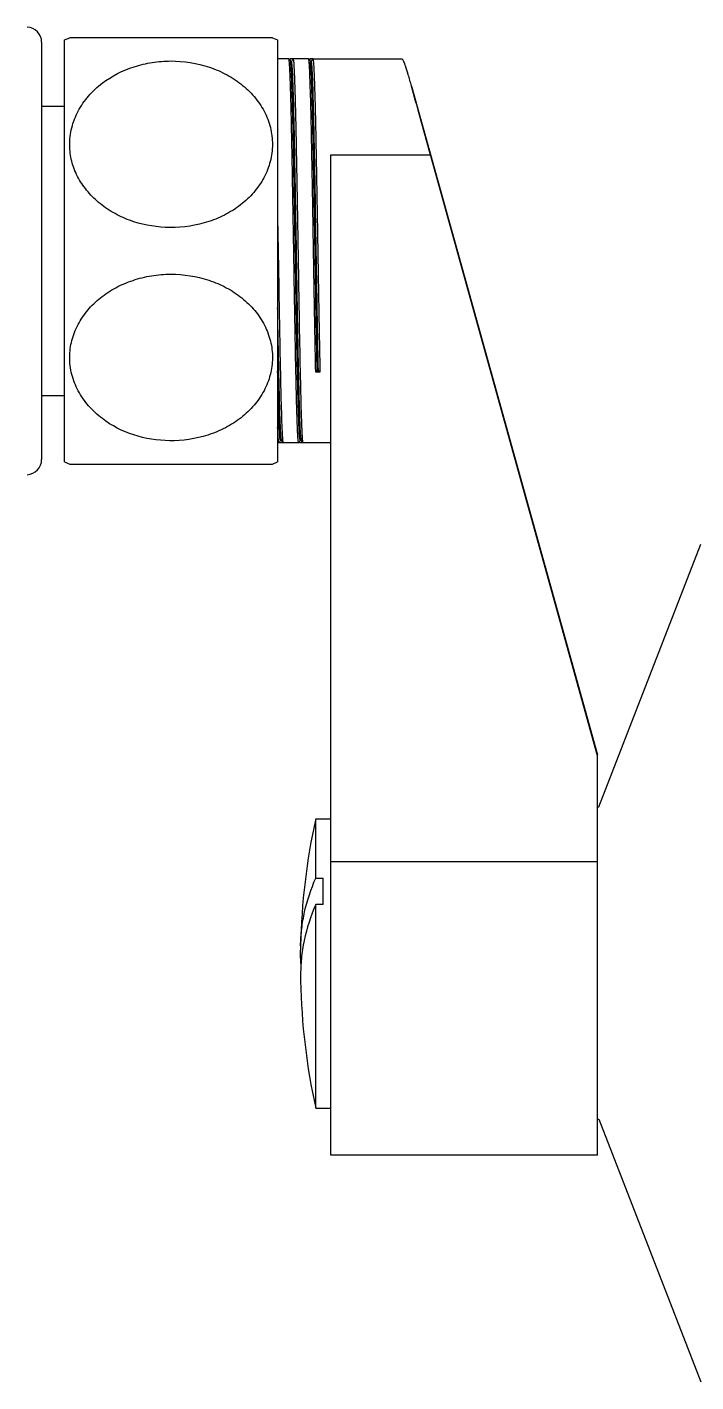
# Model space of a CAD drawing. Header units: millimetres. Extents: x 3350 to 4191, y 133 to 728.
# Drawn here: x 4059.7 to 4103.7, y 254.7 to 343.6 of the extents above; entities that cross this region are included whole.
import ezdxf

# ---------------------------------------------------------------- set-up
doc = ezdxf.new("R2010")
doc.units = ezdxf.units.MM

msp = doc.modelspace()

# ---------------------------------------------------------------- linework, layer by layer
at = {"linetype": 'Continuous'}
for p, q in [((4060.683, 342.621), (4060.683, 315.23)), ((4062.183, 342.776), (4062.525, 342.926)), ((4062.183, 315.076), (4062.183, 342.776)), ((4075.841, 342.926), (4062.525, 342.926)), ((4075.841, 342.926), (4076.183, 342.776)), ((4076.183, 342.776), (4076.183, 315.076)), ((4076.917, 341.526), (4076.183, 341.526)), ((4076.923, 341.52), (4076.917, 341.525)), ((4076.947, 341.479), (4076.971, 341.52)), ((4076.971, 341.52), (4076.977, 341.525)), ((4077.189, 341.526), (4076.977, 341.526)), ((4077.016, 341.353), (4077.096, 341.353)), ((4077.089, 341.348), (4077.189, 341.52)), ((4077.189, 341.52), (4077.195, 341.525)), ((4078.217, 341.526), (4077.195, 341.526)), ((4078.223, 341.52), (4078.217, 341.525)), ((4078.247, 341.479), (4078.271, 341.52)), ((4078.271, 341.52), (4078.277, 341.525)), ((4078.489, 341.526), (4078.277, 341.526)), ((4078.316, 341.353), (4078.396, 341.353)), ((4078.389, 341.348), (4078.489, 341.52)), ((4078.489, 341.52), (4078.495, 341.525)), ((4078.495, 341.526), (4084.341, 341.526)), ((4084.976, 339.748), (4097.183, 295.834)), ((4060.683, 338.426), (4062.183, 338.426)), ((4079.683, 335.226), (4086.216, 335.226)), ((4079.683, 269.554), (4079.683, 335.226)), ((4097.183, 295.775), (4086.216, 335.226)), ((4076.183, 331.102), (4076.22, 328.943)), ((4076.22, 328.943), (4076.22, 328.926)), ((4078.782, 321.065), (4078.683, 320.957)), ((4078.961, 320.957), (4078.683, 320.957)), ((4078.782, 321.065), (4078.862, 321.065)), ((4078.961, 320.957), (4078.862, 321.065)), ((4060.683, 319.426), (4062.183, 319.426)), ((4076.267, 316.326), (4076.183, 316.326)), ((4076.273, 316.331), (4076.267, 316.326)), ((4076.372, 316.503), (4076.273, 316.331)), ((4076.31, 316.365), (4076.32, 316.333)), ((4076.32, 316.334), (4076.321, 316.331)), ((4076.32, 316.332), (4076.321, 316.331)), ((4076.321, 316.331), (4076.327, 316.326)), ((4077.567, 316.326), (4076.327, 316.326)), ((4076.446, 316.498), (4076.366, 316.498)), ((4076.539, 316.331), (4076.439, 316.503)), ((4076.539, 316.331), (4076.545, 316.326)), ((4077.573, 316.331), (4077.567, 316.326)), ((4077.672, 316.503), (4077.573, 316.331)), ((4077.61, 316.365), (4077.62, 316.333)), ((4077.62, 316.334), (4077.621, 316.331)), ((4077.62, 316.332), (4077.621, 316.331)), ((4077.621, 316.331), (4077.627, 316.326)), ((4077.839, 316.326), (4077.627, 316.326)), ((4077.746, 316.498), (4077.666, 316.498)), ((4077.839, 316.331), (4077.739, 316.503)), ((4077.839, 316.331), (4077.845, 316.326)), ((4079.683, 316.326), (4077.845, 316.326)), ((4062.183, 315.076), (4062.525, 314.926)), ((4062.525, 314.926), (4075.841, 314.926)), ((4075.841, 314.926), (4076.183, 315.076)), ((4097.28, 292.41), (4103.989, 309.66)), ((4097.183, 269.554), (4097.183, 295.835)), ((4097.183, 292.41), (4097.28, 292.41)), ((4078.683, 291.642), (4079.683, 291.642)), ((4078.683, 287.731), (4078.683, 291.642)), ((4097.183, 288.807), (4079.683, 288.807)), ((4078.683, 287.731), (4079.183, 287.731)), ((4079.183, 285.999), (4079.183, 287.731)), ((4079.183, 285.999), (4078.683, 285.999)), ((4078.683, 272.642), (4078.683, 285.999)), ((4078.683, 272.642), (4079.683, 272.642)), ((4097.183, 271.91), (4097.28, 271.91)), ((4097.28, 271.91), (4103.989, 254.66)), ((4097.183, 269.554), (4079.683, 269.554))]:
    msp.add_line(p, q, dxfattribs=at)
for centre, radius, start, end in [((4059.683, 342.621), 1, 0, 87.5), ((4076.353, 316.35), 0.0373, 205.68539, 208.12787), ((4077.653, 316.35), 0.0373, 205.68539, 208.12787), ((4059.683, 315.23), 1, 272.5, 0), ((4120.407, 282.447), 42.725, 167.5725, 178.86092), ((4092.231, 283.011), 14.544, 178.87708, 180.0144), ((4092.231, 281.272), 14.544, 179.9856, 181.12292), ((4120.407, 281.836), 42.725, 181.13908, 192.4275)]:
    msp.add_arc(centre, radius, start, end, dxfattribs=at)
for points, knots in [([(4064.668, 339.941), (4065.293, 340.415), (4066.384, 340.958), (4067.94, 341.328), (4068.753, 341.391), (4069.16, 341.394)], [0, 0, 0, 0, 0.491771, 0.744887, 1, 1, 1, 1]), ([(4069.16, 341.394), (4070.017, 341.396), (4071.31, 341.194), (4072.867, 340.52), (4073.899, 339.833), (4074.756, 338.981), (4075.396, 337.992), (4075.781, 336.904), (4075.886, 335.768), (4075.702, 334.639), (4075.243, 333.575), (4074.539, 332.62), (4073.63, 331.811), (4072.557, 331.173), (4070.964, 330.571), (4069.659, 330.426), (4068.801, 330.466)], [0, 0, 0, 0, 0.132262, 0.197252, 0.260736, 0.322458, 0.382421, 0.440959, 0.498747, 0.556661, 0.615543, 0.675976, 0.738198, 0.802131, 0.867468, 1, 1, 1, 1]), ([(4077.458, 318.014), (4077.431, 318.868), (4077.383, 320.878), (4077.318, 324.189), (4077.269, 327.331), (4077.224, 329.996), (4077.19, 332.002), (4077.157, 333.914), (4077.125, 335.683), (4077.093, 337.281), (4077.06, 338.673), (4077.03, 339.683), (4077.006, 340.351), (4076.99, 340.736), (4076.974, 341.043), (4076.961, 341.273), (4076.942, 341.422), (4076.935, 341.499), (4076.923, 341.52)], [0, 0, 0, 0, 0.109025, 0.256488, 0.422569, 0.509918, 0.5965, 0.678474, 0.753878, 0.822279, 0.882406, 0.931474, 0.951217, 0.967597, 0.980661, 0.990451, 0.996918, 1, 1, 1, 1]), ([(4076.977, 341.525), (4076.98, 341.525), (4076.987, 341.513), (4076.997, 341.476), (4077.002, 341.436), (4077.006, 341.407)], [0, 0, 0, 0, 0.083568, 0.27181, 1, 1, 1, 1]), ([(4077.042, 341.26), (4077.04, 341.27), (4077.035, 341.3), (4077.032, 341.331), (4077.022, 341.348)], [0, 0, 0, 0, 0.359317, 1, 1, 1, 1]), ([(4077.639, 316.597), (4077.617, 316.76), (4077.594, 317.213), (4077.558, 318.069), (4077.525, 319.279), (4077.487, 320.812), (4077.449, 322.615), (4077.399, 325.356), (4077.342, 328.963), (4077.279, 332.56), (4077.23, 335.3), (4077.195, 337.079), (4077.157, 338.604), (4077.122, 339.815), (4077.084, 340.664), (4077.062, 341.105), (4077.042, 341.26)], [0, 0, 0, 0, 0.019973, 0.055095, 0.104223, 0.1671, 0.241595, 0.323502, 0.500425, 0.680253, 0.760995, 0.833624, 0.896619, 0.94648, 0.98099, 1, 1, 1, 1]), ([(4077.114, 341.305), (4077.112, 341.317), (4077.109, 341.331), (4077.101, 341.353), (4077.096, 341.353)], [0, 0, 0, 0, 0.709769, 1, 1, 1, 1]), ([(4077.738, 316.505), (4077.733, 316.516), (4077.726, 316.549), (4077.71, 316.652), (4077.694, 316.85), (4077.675, 317.166), (4077.657, 317.584), (4077.638, 318.098), (4077.62, 318.706), (4077.601, 319.408), (4077.574, 320.518), (4077.539, 322.084), (4077.501, 324.119), (4077.464, 326.313), (4077.426, 328.606), (4077.386, 330.924), (4077.347, 333.167), (4077.31, 335.247), (4077.274, 337.102), (4077.235, 338.679), (4077.201, 339.789), (4077.173, 340.485), (4077.155, 340.851), (4077.137, 341.113), (4077.124, 341.253), (4077.114, 341.305)], [0, 0, 0, 0, 0.001455, 0.004029, 0.012569, 0.025429, 0.042339, 0.063124, 0.087654, 0.11593, 0.147966, 0.221941, 0.305306, 0.394115, 0.487245, 0.582524, 0.674434, 0.758582, 0.83396, 0.898827, 0.949277, 0.968265, 0.983026, 0.993627, 1, 1, 1, 1]), ([(4077.195, 341.525), (4077.199, 341.525), (4077.207, 341.507), (4077.213, 341.478), (4077.222, 341.424), (4077.233, 341.314), (4077.247, 341.125), (4077.263, 340.84), (4077.279, 340.475), (4077.296, 340.03), (4077.313, 339.506), (4077.33, 338.908), (4077.348, 338.242), (4077.372, 337.24), (4077.399, 335.87), (4077.431, 334.098), (4077.465, 332.177), (4077.499, 330.155), (4077.545, 327.459), (4077.594, 324.274), (4077.66, 320.917), (4077.708, 318.879), (4077.736, 318.014)], [0, 0, 0, 0, 0.000578, 0.001966, 0.00422, 0.007339, 0.016134, 0.028282, 0.0438, 0.062749, 0.085079, 0.110598, 0.139066, 0.170096, 0.238356, 0.313853, 0.396117, 0.483387, 0.571763, 0.740039, 0.889535, 1, 1, 1, 1]), ([(4078.683, 320.957), (4078.661, 321.962), (4078.62, 324.078), (4078.568, 327.367), (4078.52, 330.228), (4078.481, 332.522), (4078.453, 334.149), (4078.425, 335.665), (4078.398, 337.056), (4078.369, 338.301), (4078.34, 339.37), (4078.314, 340.135), (4078.294, 340.635), (4078.281, 340.924), (4078.267, 341.155), (4078.255, 341.33), (4078.24, 341.444), (4078.233, 341.503), (4078.223, 341.52)], [0, 0, 0, 0, 0.14669, 0.30856, 0.479802, 0.563845, 0.643257, 0.717046, 0.784936, 0.846157, 0.89873, 0.940889, 0.957746, 0.971785, 0.983049, 0.991539, 0.997201, 1, 1, 1, 1]), ([(4078.277, 341.525), (4078.28, 341.525), (4078.287, 341.513), (4078.297, 341.476), (4078.302, 341.436), (4078.306, 341.407)], [0, 0, 0, 0, 0.083568, 0.27181, 1, 1, 1, 1]), ([(4078.782, 321.065), (4078.761, 322.057), (4078.72, 324.143), (4078.667, 327.388), (4078.62, 330.208), (4078.58, 332.472), (4078.552, 334.076), (4078.525, 335.571), (4078.497, 336.943), (4078.468, 338.172), (4078.439, 339.226), (4078.414, 339.981), (4078.394, 340.475), (4078.38, 340.76), (4078.366, 340.988), (4078.354, 341.16), (4078.339, 341.273), (4078.332, 341.332), (4078.322, 341.348)], [0, 0, 0, 0, 0.146668, 0.308513, 0.479729, 0.563764, 0.643171, 0.716956, 0.784844, 0.846068, 0.89865, 0.940822, 0.957689, 0.971737, 0.983011, 0.991512, 0.997186, 1, 1, 1, 1]), ([(4078.417, 341.291), (4078.414, 341.307), (4078.41, 341.324), (4078.402, 341.353), (4078.396, 341.353)], [0, 0, 0, 0, 0.717067, 1, 1, 1, 1]), ([(4078.862, 321.065), (4078.817, 323.079), (4078.766, 326.213), (4078.695, 330.429), (4078.64, 333.58), (4078.596, 336.029), (4078.558, 337.762), (4078.529, 338.849), (4078.501, 339.754), (4078.475, 340.456), (4078.449, 340.944), (4078.432, 341.2), (4078.417, 341.291)], [0, 0, 0, 0, 0.298682, 0.464677, 0.625245, 0.766079, 0.827848, 0.88224, 0.927363, 0.962115, 0.986298, 1, 1, 1, 1]), ([(4078.495, 341.525), (4078.498, 341.525), (4078.505, 341.512), (4078.511, 341.49), (4078.518, 341.45), (4078.528, 341.368), (4078.54, 341.227), (4078.554, 341.015), (4078.567, 340.743), (4078.581, 340.412), (4078.596, 340.022), (4078.617, 339.387), (4078.643, 338.464), (4078.672, 337.226), (4078.7, 335.833), (4078.727, 334.311), (4078.756, 332.674), (4078.796, 330.355), (4078.845, 327.457), (4078.897, 324.122), (4078.939, 321.976), (4078.961, 320.957)], [0, 0, 0, 0, 0.000523, 0.001716, 0.00364, 0.006299, 0.013802, 0.02417, 0.037375, 0.053455, 0.072452, 0.094317, 0.14606, 0.206993, 0.274964, 0.349043, 0.428912, 0.513712, 0.68718, 0.85133, 1, 1, 1, 1]), ([(4084.976, 339.748), (4084.905, 340.004), (4084.78, 340.446), (4084.625, 340.954), (4084.517, 341.252), (4084.453, 341.397), (4084.404, 341.486), (4084.359, 341.526), (4084.341, 341.526)], [0, 0, 0, 0, 0.417214, 0.724452, 0.835234, 0.917119, 0.970747, 1, 1, 1, 1]), ([(4062.525, 335.867), (4062.52, 336.251), (4062.615, 337.031), (4063.049, 338.135), (4063.74, 339.132), (4064.34, 339.691), (4064.668, 339.941)], [0, 0, 0, 0, 0.242212, 0.488074, 0.740241, 1, 1, 1, 1]), ([(4086.216, 335.226), (4085.981, 336.07), (4085.567, 337.578), (4085.159, 339.087), (4084.976, 339.748)], [0, 0, 0, 0, 0.560935, 1, 1, 1, 1]), ([(4068.801, 330.466), (4068, 330.504), (4066.803, 330.741), (4065.365, 331.411), (4064.412, 332.07), (4063.615, 332.873), (4063.009, 333.795), (4062.624, 334.806), (4062.53, 335.515), (4062.525, 335.867)], [0, 0, 0, 0, 0.264913, 0.394908, 0.52199, 0.645746, 0.766195, 0.883903, 1, 1, 1, 1]), ([(4076.22, 328.926), (4076.255, 326.835), (4076.312, 323.197), (4076.387, 319.56), (4076.436, 318.014)], [0, 0, 0, 0, 0.574864, 1, 1, 1, 1]), ([(4062.525, 321.958), (4062.527, 322.324), (4062.629, 323.062), (4063.04, 324.109), (4063.685, 325.061), (4064.531, 325.883), (4065.545, 326.542), (4066.682, 327.024), (4067.9, 327.324), (4068.739, 327.392), (4069.16, 327.394)], [0, 0, 0, 0, 0.115752, 0.233202, 0.353506, 0.477227, 0.604426, 0.734541, 0.866717, 1, 1, 1, 1]), ([(4069.16, 327.394), (4070.005, 327.396), (4071.281, 327.2), (4072.82, 326.544), (4073.845, 325.874), (4074.702, 325.044), (4075.351, 324.078), (4075.755, 323.012), (4075.888, 321.894), (4075.739, 320.778), (4075.321, 319.717), (4074.66, 318.758), (4073.792, 317.935), (4072.759, 317.275), (4071.212, 316.634), (4069.934, 316.448), (4069.088, 316.458)], [0, 0, 0, 0, 0.1324, 0.197491, 0.261113, 0.323007, 0.383155, 0.441859, 0.499744, 0.557653, 0.616421, 0.676659, 0.738648, 0.802359, 0.867525, 1, 1, 1, 1]), ([(4076.438, 316.505), (4076.428, 316.527), (4076.419, 316.601), (4076.401, 316.745), (4076.387, 316.963), (4076.371, 317.25), (4076.356, 317.603), (4076.334, 318.199), (4076.309, 319.1), (4076.277, 320.358), (4076.245, 321.827), (4076.213, 323.459), (4076.193, 324.595), (4076.183, 325.179)], [0, 0, 0, 0, 0.008323, 0.025216, 0.050488, 0.083705, 0.124483, 0.172578, 0.29004, 0.435899, 0.607388, 0.797887, 1, 1, 1, 1]), ([(4064.67, 317.91), (4064.343, 318.158), (4063.743, 318.711), (4063.05, 319.701), (4062.617, 320.8), (4062.522, 321.575), (4062.525, 321.958)], [0, 0, 0, 0, 0.259816, 0.512021, 0.757835, 1, 1, 1, 1]), ([(4076.347, 316.548), (4076.336, 316.606), (4076.321, 316.763), (4076.301, 317.057), (4076.282, 317.465), (4076.254, 318.222), (4076.22, 319.424), (4076.196, 320.455), (4076.183, 321.037)], [0, 0, 0, 0, 0.039213, 0.105361, 0.196686, 0.311872, 0.610958, 1, 1, 1, 1]), ([(4069.088, 316.458), (4068.292, 316.467), (4066.716, 316.718), (4065.286, 317.442), (4064.67, 317.91)], [0, 0, 0, 0, 0.507508, 1, 1, 1, 1]), ([(4076.436, 318.014), (4076.443, 317.785), (4076.454, 317.464), (4076.472, 317.064), (4076.484, 316.827), (4076.497, 316.636), (4076.509, 316.491), (4076.523, 316.395), (4076.53, 316.345), (4076.539, 316.331)], [0, 0, 0, 0, 0.405909, 0.571989, 0.712621, 0.826765, 0.913225, 0.970933, 1, 1, 1, 1]), ([(4077.567, 316.326), (4077.564, 316.326), (4077.557, 316.337), (4077.548, 316.371), (4077.536, 316.455), (4077.523, 316.59), (4077.509, 316.78), (4077.496, 317.021), (4077.483, 317.31), (4077.47, 317.646), (4077.462, 317.886), (4077.458, 318.014)], [0, 0, 0, 0, 0.005754, 0.018509, 0.067686, 0.149103, 0.261775, 0.404303, 0.575386, 0.774192, 1, 1, 1, 1]), ([(4077.736, 318.014), (4077.743, 317.785), (4077.754, 317.464), (4077.772, 317.064), (4077.784, 316.827), (4077.797, 316.636), (4077.809, 316.491), (4077.823, 316.395), (4077.83, 316.345), (4077.839, 316.331)], [0, 0, 0, 0, 0.405909, 0.571989, 0.712621, 0.826765, 0.913225, 0.970933, 1, 1, 1, 1]), ([(4076.267, 316.326), (4076.261, 316.326), (4076.253, 316.355), (4076.243, 316.397), (4076.233, 316.48), (4076.223, 316.589), (4076.213, 316.731), (4076.198, 316.977), (4076.189, 317.177), (4076.183, 317.319)], [0, 0, 0, 0, 0.018994, 0.067521, 0.1475, 0.258957, 0.400957, 0.57246, 1, 1, 1, 1]), ([(4076.366, 316.498), (4076.361, 316.498), (4076.353, 316.521), (4076.35, 316.535), (4076.347, 316.548)], [0, 0, 0, 0, 0.287682, 1, 1, 1, 1]), ([(4076.439, 316.503), (4076.439, 316.504), (4076.439, 316.504), (4076.439, 316.505), (4076.438, 316.505)], [0, 0, 0, 0, 0.485645, 1, 1, 1, 1]), ([(4077.666, 316.498), (4077.663, 316.498), (4077.657, 316.508), (4077.648, 316.539), (4077.643, 316.572), (4077.639, 316.597)], [0, 0, 0, 0, 0.086753, 0.275256, 1, 1, 1, 1]), ([(4077.739, 316.503), (4077.739, 316.504), (4077.739, 316.504), (4077.738, 316.505), (4077.738, 316.505)], [0, 0, 0, 0, 0.48397, 1, 1, 1, 1]), ([(4077.69, 283.296), (4077.698, 283.669), (4077.747, 284.419), (4078.004, 285.922), (4078.372, 287.022), (4078.683, 287.731)], [0, 0, 0, 0, 0.244936, 0.492087, 1, 1, 1, 1]), ([(4078.683, 285.999), (4078.353, 285.246), (4077.968, 284.073), (4077.721, 282.47), (4077.688, 281.672), (4077.688, 281.276)], [0, 0, 0, 0, 0.507889, 0.754918, 1, 1, 1, 1])]:
    msp.add_open_spline(points, degree=3, knots=knots, dxfattribs=at)
msp.add_open_spline([(4077.716, 282.142), (4077.696, 282.43), (4077.688, 282.719), (4077.688, 283.008)], degree=3, dxfattribs=at)

doc.saveas('drawing.dxf')
